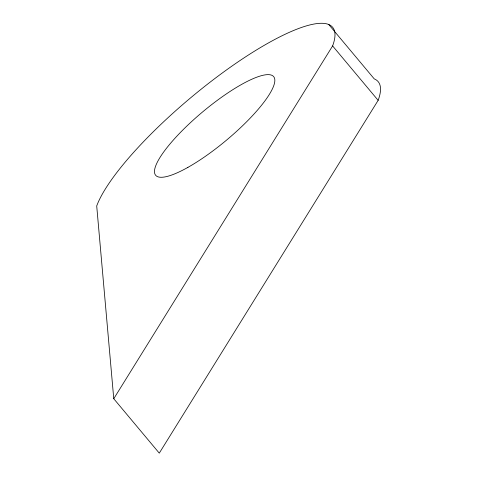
<?xml version="1.0" encoding="UTF-8"?>
<svg xmlns="http://www.w3.org/2000/svg" width="477" height="477" viewBox="0 0 477 477"><rect width="100%" height="100%" fill="white"/><g stroke="black" fill="none" stroke-linecap="round" stroke-linejoin="round"><path stroke-width="0.72" d="M113.759 398.73L332.618 45.929L378.142 100.349L159.282 453.15L113.759 398.73L96.712 205.951A153.809 36.973 -39.9 0 1 238.476 61.575A153.809 36.973 -39.9 0 1 332.618 45.929M328.719 24.464L374.248 78.884A153.809 36.973 -39.9 0 1 378.142 100.349M187.902 167.379A76.904 18.49 -39.9 0 0 274.71 78.967A76.904 18.49 -39.9 0 0 181.379 131.467A76.904 18.49 -39.9 0 0 187.902 167.379"/></g></svg>
